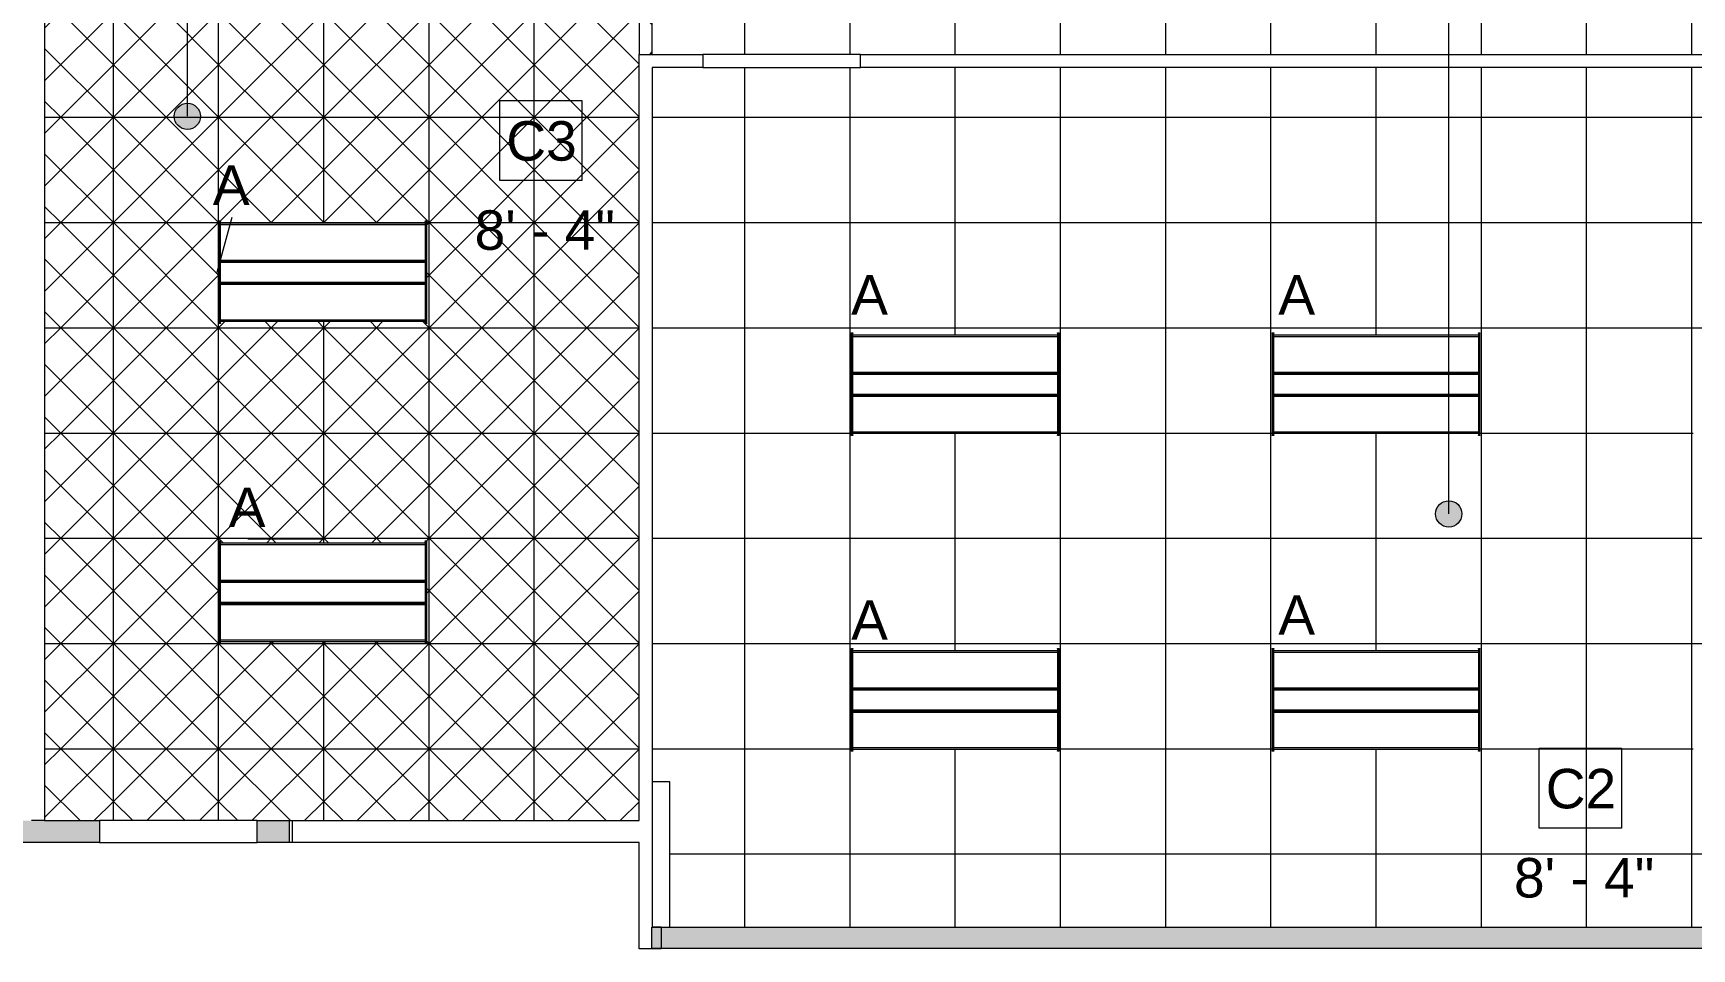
# Model space of a CAD drawing. Header units: inches. Extents: x 842 to 2283, y -56 to 1824.
# Drawn here: x 1151.3 to 1529.6, y 1012 to 1220.8 of the extents above; entities that cross this region are included whole.
import ezdxf

# ---------------------------------------------------------------- set-up
doc = ezdxf.new("R2010")
doc.units = ezdxf.units.IN
doc.header["$MEASUREMENT"] = 0
for name, color, linetype, lineweight in [('A-AREA-IDEN', 2, 'Continuous', 9), ('A-CLNG', 13, 'Continuous', 13), ('A-CLNG-IDEN', 151, 'Continuous', 9), ('A-CLNG-PATT', 13, 'Continuous', 13), ('A-WALL', 113, 'Continuous', 9), ('A-WALL-PATT', 111, 'Continuous', 13), ('E-LITE-EQPM', 33, 'Continuous', 9), ('E-LITE-EQPM-IDEN', 33, 'Continuous', 9), ('I-WALL', 2, 'Continuous', 13)]:
    doc.layers.add(name, color=color, linetype=linetype, lineweight=lineweight)
doc.styles.add('Arial', font='arial.ttf', dxfattribs={"height": 9})
doc.styles.add('Swis721 Lt BT', font='swissl.ttf', dxfattribs={"height": 9})

# ---------------------------------------------------------------- blocks, each defined once
blk = doc.blocks.new('L-Recessed-Axis-Day-Acrylic - 2 x 4-V6-Level XX  RCP')
at = {"layer": 'E-LITE-EQPM'}
for p, q in [((-23.7, 11.7), (-23.34, 11.7)), ((-23.7, 11.64), (-23.7, 11.7)), ((-23.7, 11.7), (-23.7, 11.64)), ((-23.7, 11.64), (-23.7, -11.64)), ((-23.34, 11.64), (-23.34, 11.7)), ((-23.34, 11.7), (-23.34, 11.64)), ((-23.34, -11.64), (-23.34, 11.64)), ((23.34, 11.7), (23.7, 11.7)), ((23.34, 11.64), (23.34, 11.7)), ((23.34, 11.7), (23.34, 11.64)), ((23.34, 11.64), (23.34, -11.64)), ((23.7, 11.64), (23.7, 11.7)), ((23.7, 11.7), (23.7, 11.64)), ((23.7, -11.64), (23.7, 11.64)), ((-23.34, 11.28), (23.34, 11.28)), ((-23.34, 10.88), (23.34, 10.88)), ((-23.34, 2.76), (-23.3, 2.76)), ((-23.34, 2.76), (23.34, 2.76)), ((-23.34, 2.47), (23.34, 2.47)), ((-23.34, 2.43), (23.34, 2.43)), ((-23.34, 2.29), (23.34, 2.29)), ((-23.34, -2.29), (23.34, -2.29)), ((-23.34, -2.43), (23.34, -2.43)), ((-23.34, -2.47), (23.34, -2.47)), ((-23.34, -2.76), (23.34, -2.76)), ((-23.34, -2.76), (-23.3, -2.76)), ((-23.34, -10.88), (23.34, -10.88)), ((23.34, -11.28), (-23.34, -11.28)), ((-23.7, -11.64), (-23.7, -11.7)), ((-23.7, -11.7), (-23.7, -11.64)), ((-23.34, -11.7), (-23.7, -11.7)), ((-23.34, -11.64), (-23.34, -11.7)), ((-23.34, -11.7), (-23.34, -11.64)), ((23.34, -11.64), (23.34, -11.7)), ((23.34, -11.7), (23.34, -11.64)), ((23.7, -11.7), (23.34, -11.7)), ((23.7, -11.64), (23.7, -11.7)), ((23.7, -11.7), (23.7, -11.64))]:
    blk.add_line(p, q, dxfattribs=at)
blk = doc.blocks.new('L-Recessed-Axis-Day-Acrylic - 2 x 4-V4-Level XX  RCP')
at = {"layer": 'E-LITE-EQPM'}
for p, q in [((-23.7, 11.7), (-23.34, 11.7)), ((-23.7, 11.64), (-23.7, 11.7)), ((-23.7, 11.7), (-23.7, 11.64)), ((-23.7, 11.64), (-23.7, -11.64)), ((-23.34, 11.64), (-23.34, 11.7)), ((-23.34, 11.7), (-23.34, 11.64)), ((-23.34, -11.64), (-23.34, 11.64)), ((23.34, 11.7), (23.7, 11.7)), ((23.34, 11.64), (23.34, 11.7)), ((23.34, 11.7), (23.34, 11.64)), ((23.34, 11.64), (23.34, -11.64)), ((23.7, 11.64), (23.7, 11.7)), ((23.7, 11.7), (23.7, 11.64)), ((23.7, -11.64), (23.7, 11.64)), ((-23.34, 11.28), (23.34, 11.28)), ((-23.34, 10.88), (23.34, 10.88)), ((-23.34, 2.76), (23.34, 2.76)), ((-23.34, 2.47), (23.34, 2.47)), ((-23.34, 2.43), (23.34, 2.43)), ((-23.34, 2.29), (23.34, 2.29)), ((-23.34, -2.29), (23.34, -2.29)), ((-23.34, -2.43), (23.34, -2.43)), ((-23.34, -2.47), (23.34, -2.47)), ((-23.34, -2.76), (23.34, -2.76)), ((-23.34, -10.88), (23.34, -10.88)), ((23.34, -11.28), (-23.34, -11.28)), ((-23.7, -11.64), (-23.7, -11.7)), ((-23.7, -11.7), (-23.7, -11.64)), ((-23.34, -11.7), (-23.7, -11.7)), ((-23.34, -11.64), (-23.34, -11.7)), ((-23.34, -11.7), (-23.34, -11.64)), ((23.34, -11.64), (23.34, -11.7)), ((23.34, -11.7), (23.34, -11.64)), ((23.7, -11.7), (23.34, -11.7)), ((23.7, -11.64), (23.7, -11.7)), ((23.7, -11.7), (23.7, -11.64))]:
    blk.add_line(p, q, dxfattribs=at)
blk = doc.blocks.new('L-Recessed-Axis-Day-Acrylic - 2 x 4-V5-Level XX  RCP')
at = {"layer": 'E-LITE-EQPM'}
for p, q in [((-23.7, 11.7), (-23.34, 11.7)), ((-23.7, 11.64), (-23.7, 11.7)), ((-23.7, 11.7), (-23.7, 11.64)), ((-23.7, 11.64), (-23.7, -11.64)), ((-23.34, 11.64), (-23.34, 11.7)), ((-23.34, 11.7), (-23.34, 11.64)), ((-23.34, -11.64), (-23.34, 11.64)), ((23.34, 11.7), (23.7, 11.7)), ((23.34, 11.64), (23.34, 11.7)), ((23.34, 11.7), (23.34, 11.64)), ((23.34, 11.64), (23.34, -11.64)), ((23.7, 11.64), (23.7, 11.7)), ((23.7, 11.7), (23.7, 11.64)), ((23.7, -11.64), (23.7, 11.64)), ((-23.34, 11.28), (23.34, 11.28)), ((-23.34, 10.88), (23.34, 10.88)), ((-23.34, 2.76), (23.34, 2.76)), ((-23.34, 2.47), (23.34, 2.47)), ((-23.34, 2.43), (23.34, 2.43)), ((-23.34, 2.29), (23.34, 2.29)), ((-23.34, -2.29), (23.34, -2.29)), ((-23.34, -2.43), (23.34, -2.43)), ((-23.34, -2.47), (23.34, -2.47)), ((-23.34, -2.76), (23.34, -2.76)), ((-23.34, -10.88), (23.34, -10.88)), ((23.34, -11.28), (-23.34, -11.28)), ((-23.7, -11.64), (-23.7, -11.7)), ((-23.7, -11.7), (-23.7, -11.64)), ((-23.34, -11.7), (-23.7, -11.7)), ((-23.34, -11.64), (-23.34, -11.7)), ((-23.34, -11.7), (-23.34, -11.64)), ((23.34, -11.64), (23.34, -11.7)), ((23.34, -11.7), (23.34, -11.64)), ((23.7, -11.7), (23.34, -11.7)), ((23.7, -11.64), (23.7, -11.7)), ((23.7, -11.7), (23.7, -11.64))]:
    blk.add_line(p, q, dxfattribs=at)

msp = doc.modelspace()

# ---------------------------------------------------------------- hatches: boundary and pattern name
at = {"layer": 'A-AREA-IDEN'}
h = msp.add_hatch(color=256, dxfattribs=at)
edge = h.paths.add_edge_path(flags=0)
edge.add_arc((1186.44, 1201.84), 3, 0, 360)
h = msp.add_hatch(color=256, dxfattribs=at)
edge = h.paths.add_edge_path(flags=0)
edge.add_arc((1474.13, 1111.17), 3, 0, 360)
at = {"layer": 'A-CLNG-PATT'}
h = msp.add_hatch(dxfattribs=at)
h.set_pattern_fill('FP1_9', color=256, style=0, pattern_type=2)
h.set_pattern_definition([(0, (1505.56, 1153.602), (0, -24), []), (270, (1505.56, 1153.602), (-24, -1e-15), [])])
h.paths.add_polyline_path([(1296.48, 1016.92), (1611.35, 1016.92), (1611.35, 1212.97), (1292.48, 1212.97), (1292.48, 1050.1), (1296.48, 1050.1), (1296.48, 1031.3)], flags=0)
h.paths.add_polyline_path([(1776.42, 1016.92), (1776.42, 1273.6), (1669.54, 1273.6), (1669.54, 1084.31), (1722.73, 1016.92), (1772.58, 1016.92)], flags=0)
h.paths.add_polyline_path([(1614.35, 1016.92), (1626.76, 1016.92), (1626.76, 1057), (1626.4, 1057), (1626.4, 1057.36), (1649.68, 1057.36), (1649.68, 1057), (1649.32, 1057), (1649.32, 1016.92), (1718.9, 1016.92), (1666.54, 1083.27), (1666.54, 1273.6), (1625.56, 1273.6), (1625.56, 1291.35), (1519.45, 1291.35), (1519.45, 1274.47), (1464.75, 1274.47), (1464.75, 1273.72), (1425.5, 1273.72), (1425.5, 1274.47), (1292.48, 1274.47), (1292.48, 1215.97), (1614.35, 1215.97), (1614.35, 1026.48)], flags=0)
h.paths.add_polyline_path([(1635.56, 1016.92), (1635.56, 1057), (1635.28, 1057), (1635.28, 1016.92)], flags=0)
h.paths.add_polyline_path([(1640.51, 1016.92), (1640.8, 1016.92), (1640.8, 1057), (1640.51, 1057), (1640.51, 1017.46)], flags=0)
h.paths.add_polyline_path([(1434.22, 1057.12), (1433.86, 1057.12), (1433.86, 1080.39), (1434.22, 1080.39), (1434.26, 1080.03), (1480.9, 1080.03), (1480.9, 1080.39), (1481.26, 1080.39), (1481.26, 1057.12), (1480.9, 1057.12), (1480.9, 1057.48), (1434.22, 1057.48)], flags=0)
h.paths.add_polyline_path([(1338.22, 1057.12), (1337.86, 1057.12), (1337.86, 1080.39), (1338.22, 1080.39), (1338.22, 1080.03), (1384.9, 1080.03), (1384.9, 1080.39), (1385.26, 1080.39), (1385.26, 1057.12), (1384.9, 1057.12), (1384.9, 1057.48), (1338.22, 1057.48)], flags=0)
h.paths.add_polyline_path([(1530.22, 1057.12), (1529.86, 1057.12), (1529.86, 1080.39), (1530.22, 1080.39), (1530.22, 1080.03), (1576.9, 1080.03), (1576.9, 1080.39), (1577.26, 1080.39), (1577.26, 1057.12), (1576.9, 1057.12), (1576.9, 1057.48), (1530.22, 1057.48)], flags=0)
h.paths.add_polyline_path([(1476.55, 1066), (1480.9, 1066), (1480.9, 1066.28), (1434.22, 1066.28), (1434.26, 1066), (1455.41, 1066)], flags=0)
h.paths.add_polyline_path([(1338.22, 1066), (1384.9, 1066), (1384.9, 1066.28), (1338.22, 1066.28)], flags=0)
h.paths.add_polyline_path([(1576.9, 1066), (1576.9, 1066.28), (1530.22, 1066.28), (1530.22, 1066), (1561.13, 1066)], flags=0)
h.paths.add_polyline_path([(1384.9, 1071.23), (1384.9, 1071.51), (1338.22, 1071.51), (1338.22, 1071.23), (1370.83, 1071.23)], flags=0)
h.paths.add_polyline_path([(1455.41, 1071.23), (1480.9, 1071.23), (1480.9, 1071.51), (1434.22, 1071.51), (1434.26, 1071.23)], flags=0)
h.paths.add_polyline_path([(1539.99, 1071.23), (1576.9, 1071.23), (1576.9, 1071.51), (1530.22, 1071.51), (1530.22, 1071.23)], flags=0)
h.paths.add_polyline_path([(1769.66, 1081.23), (1721.45, 1081.23), (1721.45, 1105.45), (1769.66, 1105.45), (1769.66, 1086.68)], flags=0)
h.paths.add_polyline_path([(1529.86, 1129.12), (1529.86, 1152.39), (1530.22, 1152.39), (1530.22, 1152.03), (1576.9, 1152.03), (1576.9, 1152.39), (1577.26, 1152.39), (1577.26, 1129.12), (1576.9, 1129.12), (1576.9, 1129.48), (1530.22, 1129.48), (1530.22, 1129.12)], flags=0)
h.paths.add_polyline_path([(1433.86, 1129.12), (1433.86, 1152.39), (1434.22, 1152.39), (1434.26, 1152.03), (1480.9, 1152.03), (1480.9, 1152.39), (1481.26, 1152.39), (1481.26, 1129.12), (1480.9, 1129.12), (1480.9, 1129.48), (1434.22, 1129.48), (1434.22, 1129.12)], flags=0)
h.paths.add_polyline_path([(1385.26, 1129.12), (1384.9, 1129.12), (1384.9, 1129.48), (1338.22, 1129.48), (1338.22, 1129.12), (1337.86, 1129.12), (1337.86, 1152.39), (1338.22, 1152.39), (1338.22, 1152.03), (1384.9, 1152.03), (1384.9, 1152.39), (1385.26, 1152.39), (1385.26, 1129.49)], flags=0)
h.paths.add_polyline_path([(1338.22, 1138), (1384.9, 1138), (1384.9, 1138.28), (1338.22, 1138.28)], flags=0)
h.paths.add_polyline_path([(1434.26, 1138), (1480.9, 1138), (1480.9, 1138.28), (1434.22, 1138.28), (1434.22, 1138)], flags=0)
h.paths.add_polyline_path([(1576.9, 1138), (1576.9, 1138.28), (1530.22, 1138.28), (1530.22, 1138), (1571.7, 1138)], flags=0)
h.paths.add_polyline_path([(1381.4, 1143.23), (1384.9, 1143.23), (1384.9, 1143.51), (1338.22, 1143.51), (1338.22, 1143.23), (1370.83, 1143.23)], flags=0)
h.paths.add_polyline_path([(1571.7, 1143.23), (1576.9, 1143.23), (1576.9, 1143.51), (1530.22, 1143.51), (1530.22, 1143.23), (1561.13, 1143.23)], flags=0)
h.paths.add_polyline_path([(1434.22, 1143.23), (1480.9, 1143.23), (1480.9, 1143.51), (1434.22, 1143.51)], flags=0)
h.paths.add_polyline_path([(1768.9, 1153.7), (1768.9, 1154.06), (1722.22, 1154.06), (1722.22, 1153.7), (1721.86, 1153.7), (1721.86, 1176.98), (1722.22, 1176.98), (1722.22, 1176.62), (1768.9, 1176.65), (1768.9, 1176.98), (1769.26, 1176.98), (1769.26, 1153.7)], flags=0)
h.paths.add_polyline_path([(1638.81, 1153.9), (1626.4, 1153.9), (1626.4, 1154.26), (1626.76, 1154.26), (1626.76, 1200.94), (1626.4, 1200.94), (1626.4, 1201.3), (1649.68, 1201.3), (1649.68, 1200.94), (1649.32, 1200.94), (1649.32, 1154.26), (1649.68, 1154.26), (1649.68, 1153.9), (1640.33, 1153.9)], flags=0)
h.paths.add_polyline_path([(1640.8, 1154.26), (1640.8, 1200.94), (1640.51, 1200.94), (1640.51, 1154.26)], flags=0)
h.paths.add_polyline_path([(1635.28, 1154.26), (1635.56, 1154.26), (1635.56, 1200.94), (1635.28, 1200.94), (1635.28, 1155.89)], flags=0)
h.paths.add_polyline_path([(1730.29, 1162.58), (1768.9, 1162.58), (1768.9, 1162.87), (1722.22, 1162.87), (1722.22, 1162.58)], flags=0)
h.paths.add_polyline_path([(1722.22, 1167.81), (1768.9, 1167.81), (1768.9, 1168.1), (1722.22, 1168.1)], flags=0)
h.paths.add_polyline_path([(1553, 1225.69), (1552.64, 1225.69), (1552.64, 1226.05), (1505.96, 1226.05), (1505.96, 1225.69), (1505.6, 1225.69), (1505.6, 1248.97), (1505.96, 1248.97), (1505.96, 1248.61), (1552.64, 1248.61), (1552.64, 1248.97), (1553, 1248.97), (1553, 1226.07)], flags=0)
h.paths.add_polyline_path([(1385.07, 1225.69), (1384.71, 1225.69), (1384.71, 1226.05), (1338.03, 1226.05), (1338.03, 1225.69), (1337.67, 1225.69), (1337.67, 1248.97), (1338.03, 1248.97), (1338.03, 1248.61), (1384.71, 1248.61), (1384.71, 1248.97), (1385.07, 1248.97), (1385.07, 1226.07)], flags=0)
h.paths.add_polyline_path([(1767.29, 1226.37), (1721.45, 1226.37), (1721.45, 1250.58), (1769.66, 1250.58), (1769.66, 1226.37)], flags=0)
h.paths.add_polyline_path([(1505.96, 1234.57), (1552.64, 1234.57), (1552.64, 1234.86), (1505.96, 1234.86)], flags=0)
h.paths.add_polyline_path([(1370.83, 1234.57), (1384.71, 1234.57), (1384.71, 1234.86), (1338.03, 1234.86), (1338.03, 1234.57), (1360.26, 1234.57)], flags=0)
h.paths.add_polyline_path([(1552.64, 1239.81), (1552.64, 1240.09), (1505.96, 1240.09), (1505.96, 1239.81), (1550.56, 1239.81)], flags=0)
h.paths.add_polyline_path([(1360.26, 1239.81), (1384.71, 1239.81), (1384.71, 1240.09), (1338.03, 1240.09), (1338.03, 1239.81), (1349.68, 1239.81)], flags=0)
h = msp.add_hatch(dxfattribs=at)
h.set_pattern_fill('FP1_14', color=256, style=0, pattern_type=2)
h.set_pattern_definition([(90, (1241.56, 1153.602), (24, -24), []), (90, (1265.56, 1153.602), (24, -24), []), (0, (1241.56, 1153.602), (0, -24), []), (0, (1241.56, 1177.602), (0, -24), []), (45, (1241.559, 1153.602), (0, -24.0006), [33.941, 0, 0, 0]), (45, (1253.559, 1153.602), (0, -24.0006), [16.971, -16.971]), (45, (1241.559, 1165.602), (0, -24.0006), [16.971, -16.971]), (315, (1241.559, 1165.602), (0, -24.0006), [16.971, -16.971]), (315, (1253.559, 1177.602), (0, -24.0006), [16.971, -16.971]), (315, (1241.559, 1177.602), (0, -24.0006), [33.941, 0, 0, 0])])
h.paths.add_polyline_path([(1202.38, 1041.22), (1289.48, 1041.22), (1289.48, 1215.97), (1292.48, 1215.97), (1292.48, 1274.47), (1268.75, 1274.47), (1268.75, 1273.72), (1229.5, 1273.72), (1229.5, 1274.47), (1153.88, 1274.47), (1153.88, 1041.22), (1180.52, 1041.22)], flags=0)
h.paths.add_polyline_path([(1193.67, 1081.66), (1193.67, 1104.94), (1194.03, 1104.94), (1194.03, 1104.58), (1240.71, 1104.58), (1240.71, 1104.94), (1241.07, 1104.94), (1241.07, 1081.66), (1240.71, 1081.66), (1240.71, 1082.02), (1194.03, 1082.02), (1194.03, 1081.66)], flags=0)
h.paths.add_polyline_path([(1240.71, 1090.54), (1240.71, 1090.83), (1194.03, 1090.83), (1194.03, 1090.54), (1222.81, 1090.54)], flags=0)
h.paths.add_polyline_path([(1222.81, 1095.77), (1240.71, 1095.77), (1240.71, 1096.06), (1194.03, 1096.06), (1194.03, 1095.77), (1201.67, 1095.77)], flags=0)
h.paths.add_polyline_path([(1194.03, 1154.66), (1193.67, 1154.66), (1193.67, 1177.94), (1194.03, 1177.94), (1194.03, 1177.58), (1240.71, 1177.58), (1240.71, 1177.94), (1241.07, 1177.94), (1241.07, 1154.66), (1240.71, 1154.66), (1240.71, 1155.02), (1194.03, 1155.02)], flags=0)
h.paths.add_polyline_path([(1201.67, 1163.54), (1240.71, 1163.54), (1240.71, 1163.83), (1194.03, 1163.83), (1194.03, 1163.54)], flags=0)
h.paths.add_polyline_path([(1240.71, 1168.77), (1240.71, 1169.06), (1194.03, 1169.06), (1194.03, 1168.77), (1222.81, 1168.77)], flags=0)
h.paths.add_polyline_path([(1193.67, 1225.69), (1193.67, 1248.97), (1194.03, 1248.97), (1194.03, 1248.61), (1240.71, 1248.61), (1240.71, 1248.97), (1241.07, 1248.97), (1241.07, 1225.69), (1240.71, 1225.69), (1240.71, 1226.05), (1194.03, 1226.05), (1194.03, 1225.69)], flags=0)
h.paths.add_polyline_path([(1201.67, 1234.57), (1240.71, 1234.57), (1240.71, 1234.86), (1194.03, 1234.86), (1194.03, 1234.57)], flags=0)
h.paths.add_polyline_path([(1201.67, 1239.81), (1240.71, 1239.81), (1240.71, 1240.09), (1194.03, 1240.09), (1194.03, 1239.81)], flags=0)
at = {"layer": 'A-WALL-PATT', "lineweight": 9}
h = msp.add_hatch(color=7, dxfattribs=at)
h.paths.add_polyline_path([(1150.88, 1036.22), (1153.88, 1036.22), (1153.88, 1041.22), (1147.88, 1041.22), (1147.88, 1036.22)], flags=0)
h.paths.add_polyline_path([(931.23, 1036.22), (1057.88, 1036.22), (1057.88, 1041.22), (842.21, 1041.22), (842.21, 1036.22), (931.21, 1036.22)], flags=0)
h = msp.add_hatch(color=7, dxfattribs=at)
h.paths.add_polyline_path([(1202.38, 1036.22), (1209.73, 1036.22), (1209.73, 1041.22), (1202.38, 1041.22)], flags=0)
h.paths.add_polyline_path([(1153.88, 1036.22), (1166.38, 1036.22), (1166.38, 1041.22), (1153.88, 1041.22)], flags=0)
msp.add_hatch(color=7, dxfattribs=at).paths.add_polyline_path([(1603.42, 1012.04), (1614.35, 1012.04), (1614.35, 1016.92), (1292.35, 1016.92), (1292.35, 1012.04), (1518.84, 1012.04)], flags=0)

# ---------------------------------------------------------------- linework, layer by layer
at = {"layer": 'A-AREA-IDEN'}
for p, q in [((1186.44, 1201.84), (1186.44, 1768.18)), ((1474.13, 1111.17), (1474.13, 1769.43))]:
    msp.add_line(p, q, dxfattribs=at)
for centre in [(1186.44, 1201.84), (1474.13, 1111.17)]:
    msp.add_circle(centre, 3, dxfattribs=at)
at = {"layer": 'A-CLNG'}
for p, q in [((1292.48, 1215.97), (1292.48, 1274.47)), ((1296.48, 1050.1), (1292.48, 1050.1)), ((1296.48, 1016.92), (1296.48, 1050.1))]:
    msp.add_line(p, q, dxfattribs=at)
at = {"layer": 'A-CLNG-IDEN', "flags": 128}
for points in [[(1257.68, 1205.48), (1276.44, 1205.48), (1276.44, 1187.21), (1257.68, 1187.21)], [(1494.75, 1057.76), (1513.51, 1057.76), (1513.51, 1039.5), (1494.75, 1039.5)]]:
    msp.add_lwpolyline(points, close=True, dxfattribs=at)
at = {"layer": 'A-WALL', "lineweight": 13}
msp.add_line((1153.88, 1041.22), (1150.88, 1041.22), dxfattribs=at)
at = {"layer": 'E-LITE-EQPM-IDEN'}
for p, q in [((1193.26, 1166.3), (1196.64, 1178.88)), ((1217.37, 1105.41), (1200.25, 1105.41))]:
    msp.add_line(p, q, dxfattribs=at)
at = {"layer": 'I-WALL'}
for p, q in [((1153.88, 1274.47), (1153.88, 1041.22)), ((1289.48, 1215.97), (1303.98, 1215.97)), ((1289.48, 1041.22), (1289.48, 1215.97)), ((1303.98, 1215.97), (1303.98, 1212.97)), ((1339.98, 1212.97), (1339.98, 1215.97)), ((1339.98, 1215.97), (1614.35, 1215.97)), ((1303.98, 1212.97), (1292.48, 1212.97)), ((1292.48, 1212.97), (1292.48, 1016.98)), ((1611.35, 1212.97), (1339.98, 1212.97)), ((1209.73, 1036.22), (1209.73, 1041.22)), ((1210.37, 1041.22), (1289.48, 1041.22)), ((1289.48, 1036.22), (1210.37, 1036.22)), ((1289.48, 1011.98), (1289.48, 1036.22)), ((1292.48, 1016.98), (1294.48, 1016.98)), ((1294.48, 1016.98), (1294.48, 1011.98)), ((1294.48, 1011.98), (1289.48, 1011.98))]:
    msp.add_line(p, q, dxfattribs=at)
at = {"layer": 'I-WALL', "lineweight": 9}
for p, q in [((1339.98, 1215.97), (1303.98, 1215.97)), ((1303.98, 1212.97), (1339.98, 1212.97)), ((1202.38, 1041.22), (1166.38, 1041.22)), ((1166.38, 1036.22), (1202.38, 1036.22))]:
    msp.add_line(p, q, dxfattribs=at)
at = {"layer": 'I-WALL', "color": 8, "lineweight": 20}
for p, q in [((1153.88, 1041.22), (1166.38, 1041.22)), ((1166.38, 1041.22), (1166.38, 1036.22)), ((1202.38, 1041.22), (1210.37, 1041.22)), ((1202.38, 1036.22), (1202.38, 1041.22)), ((1210.37, 1041.22), (1210.37, 1036.22)), ((1166.38, 1036.22), (1147.88, 1036.22)), ((1210.37, 1036.22), (1202.38, 1036.22)), ((1292.35, 1016.92), (1611.35, 1016.92)), ((1292.35, 1012.04), (1292.35, 1016.92)), ((1610.35, 1012.04), (1292.35, 1012.04))]:
    msp.add_line(p, q, dxfattribs=at)

# ---------------------------------------------------------------- block references
at = {"layer": 'E-LITE-EQPM'}
for name, p in [('L-Recessed-Axis-Day-Acrylic - 2 x 4-V5-Level XX  RCP', (1217.37, 1166.3)), ('L-Recessed-Axis-Day-Acrylic - 2 x 4-V4-Level XX  RCP', (1361.56, 1140.75)), ('L-Recessed-Axis-Day-Acrylic - 2 x 4-V6-Level XX  RCP', (1457.56, 1140.75)), ('L-Recessed-Axis-Day-Acrylic - 2 x 4-V5-Level XX  RCP', (1217.37, 1093.3)), ('L-Recessed-Axis-Day-Acrylic - 2 x 4-V5-Level XX  RCP', (1361.56, 1068.75)), ('L-Recessed-Axis-Day-Acrylic - 2 x 4-V6-Level XX  RCP', (1457.56, 1068.75))]:
    msp.add_blockref(name, p, dxfattribs=at)

# ---------------------------------------------------------------- texts
at = {"layer": 'A-CLNG-IDEN', "char_height": 9, "attachment_point": 1, "style": 'Swis721 Lt BT'}
for s, insert, width in [('C3', (1259.18, 1200.73), 18.786), ('8\' - 4"', (1251.95, 1180.4), 36.36), ('C2', (1496.25, 1053.01), 18.786), ('8\' - 4"', (1489.01, 1032.69), 36.36)]:
    msp.add_mtext(s, dxfattribs=dict(at, insert=insert, width=width))
at = {"layer": 'E-LITE-EQPM-IDEN', "char_height": 9, "width": 10.302, "attachment_point": 1, "style": 'Arial'}
for insert in [(1192.25, 1190.64), (1337.84, 1165.63), (1435.27, 1165.63), (1195.87, 1117.17), (1337.84, 1091.45), (1435.27, 1092.62)]:
    msp.add_mtext('A', dxfattribs=dict(at, insert=insert))

doc.saveas('drawing.dxf')
